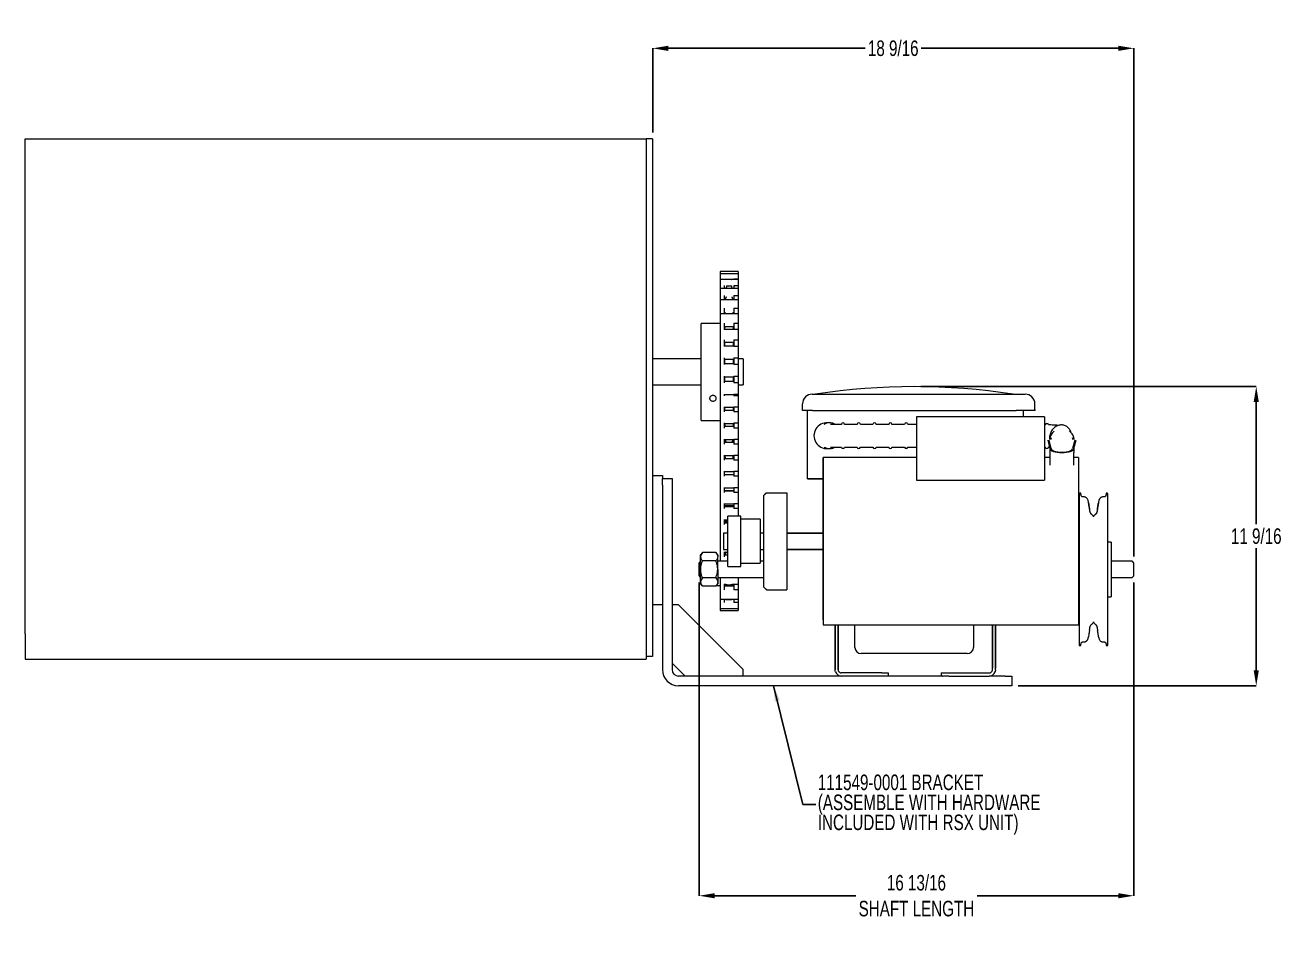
# Model space of a CAD drawing. Header units: inches. Extents: x 1.6 to 23.4, y 11.3 to 20.7.
# Drawn here: x 1.61 to 13.74, y 11.33 to 20.22 of the extents above; entities that cross this region are included whole.
import ezdxf

# ---------------------------------------------------------------- set-up
doc = ezdxf.new("R2010")
doc.units = ezdxf.units.IN
doc.header["$MEASUREMENT"] = 0
doc.header["$PDSIZE"] = -1
doc.layers.add('DIM', color=1, linetype='Continuous')
doc.styles.add('SLDTEXTSTYLE0', font='ARIAL.TTF', dxfattribs={"width": 0.7})
doc.styles.get("Standard").update_dxf_attribs({"font": 'ARIAL.TTF'})
doc.dimstyles.new('SLDDIMSTYLE0', dxfattribs={"dimtxt": 0.15, "dimasz": 0.15, "dimexe": 0, "dimexo": 0.0625, "dimgap": 0.0375, "dimtad": 0, "dimtih": 1, "dimtoh": 1, "dimdec": 1, "dimlfac": 4, "dimrnd": 1e-09, "dimzin": 12, "dimdsep": 46, "dimtxsty": 'SLDTEXTSTYLE0', "dimsah": 1, "dimcen": 0.09, "dimadec": 0, "dimazin": 0, "dimtfac": 1, "dimtdec": 1, "dimtofl": 0, "dimtmove": 0, "dimatfit": 3, "dimfxl": 0, "dimtolj": 1, "dimtzin": 12, "dimarcsym": 0})
doc.dimstyles.new('SLDDIMSTYLE1', dxfattribs={"dimtxt": 0.15, "dimasz": 0.15, "dimexe": 0, "dimexo": 0.0625, "dimgap": 0.0375, "dimtad": 0, "dimtih": 1, "dimtoh": 1, "dimdec": 0, "dimrnd": 1e-09, "dimzin": 0, "dimdsep": 46, "dimtxsty": 'Standard', "dimsah": 1, "dimcen": 0.09, "dimadec": 0, "dimazin": 0, "dimtfac": 1, "dimtdec": 0, "dimtofl": 0, "dimtmove": 0, "dimatfit": 3, "dimfxl": 0, "dimtolj": 1, "dimtzin": 0, "dimarcsym": 0})

# ---------------------------------------------------------------- blocks, each defined once
blk = doc.blocks.new('*D8')
at = {"color": 0, "linetype": 'ByBlock', "lineweight": -2}
for p, q in [((7.668, 19.179), (7.668, 19.991)), ((7.818, 19.991), (9.721, 19.991)), ((12.166, 19.991), (10.263, 19.991)), ((12.316, 15.084), (12.316, 19.991))]:
    blk.add_line(p, q, dxfattribs=at)
at = {"color": 0, "linetype": 'ByBlock'}
for points in [[(7.668, 19.991), (7.818, 20.016), (7.818, 19.966)], [(12.316, 19.991), (12.166, 20.016), (12.166, 19.966)]]:
    blk.add_solid(points, dxfattribs=at)
at = {"layer": 'DEFPOINTS', "color": 0, "linetype": 'ByBlock'}
for p in [(7.668, 19.116), (12.316, 15.022)]:
    blk.add_point(p, dxfattribs=at)
at = {"color": 0, "linetype": 'ByBlock', "insert": (9.992, 19.991), "char_height": 0.15, "attachment_point": 5, "style": 'SLDTEXTSTYLE0'}
blk.add_mtext('18 9/16', dxfattribs=at)
blk = doc.blocks.new('*D9')
at = {"color": 0, "linetype": 'ByBlock', "lineweight": -2}
for p, q in [((10.258, 16.724), (13.499, 16.724)), ((13.499, 16.574), (13.499, 15.395)), ((13.499, 13.985), (13.499, 15.164)), ((11.199, 13.835), (13.499, 13.835))]:
    blk.add_line(p, q, dxfattribs=at)
at = {"color": 0, "linetype": 'ByBlock'}
for points in [[(13.499, 16.724), (13.524, 16.574), (13.474, 16.574)], [(13.499, 13.835), (13.524, 13.985), (13.474, 13.985)]]:
    blk.add_solid(points, dxfattribs=at)
at = {"layer": 'DEFPOINTS', "color": 0, "linetype": 'ByBlock'}
for p in [(10.195, 16.724), (11.137, 13.835)]:
    blk.add_point(p, dxfattribs=at)
at = {"color": 0, "linetype": 'ByBlock', "insert": (13.499, 15.279), "char_height": 0.15, "attachment_point": 5, "style": 'SLDTEXTSTYLE0'}
blk.add_mtext('11 9/16', dxfattribs=at)
blk = doc.blocks.new('*D10')
at = {"color": 0, "linetype": 'ByBlock', "lineweight": -2}
for p, q in [((8.117, 14.833), (8.117, 11.807)), ((12.316, 14.833), (12.316, 11.807)), ((8.267, 11.807), (9.63, 11.807)), ((12.166, 11.807), (10.803, 11.807))]:
    blk.add_line(p, q, dxfattribs=at)
at = {"color": 0, "linetype": 'ByBlock'}
for points in [[(8.117, 11.807), (8.267, 11.782), (8.267, 11.832)], [(12.316, 11.807), (12.166, 11.782), (12.166, 11.832)]]:
    blk.add_solid(points, dxfattribs=at)
at = {"layer": 'DEFPOINTS', "color": 0, "linetype": 'ByBlock'}
for p in [(8.117, 14.896), (12.316, 14.896)]:
    blk.add_point(p, dxfattribs=at)
at = {"color": 0, "linetype": 'ByBlock', "insert": (10.216, 11.807), "char_height": 0.15, "attachment_point": 5, "style": 'SLDTEXTSTYLE0'}
blk.add_mtext('16 13/16\\PSHAFT LENGTH', dxfattribs=at)
blk = doc.blocks.new('SW_NOTE_2')
at = {"layer": 'DIM', "color": 0, "char_height": 0.15, "attachment_point": 1, "style": 'SLDTEXTSTYLE0'}
for s, insert in [('111549-0001 BRACKET', (0.02, 0.29)), ('(ASSEMBLE WITH HARDWARE', (0.02, 0.097)), ('INCLUDED WITH RSX UNIT)', (0.02, -0.096))]:
    blk.add_mtext(s, dxfattribs=dict(at, insert=insert))

msp = doc.modelspace()

# ---------------------------------------------------------------- linework, layer by layer
at = {"color": 7, "linetype": 'Continuous', "lineweight": 15}
for p, q in [((1.605266, 19.116343), (7.605266, 19.116343)), ((1.605266, 14.341343), (1.605266, 19.116343)), ((7.605266, 19.116343), (7.605266, 14.116343)), ((7.667766, 19.116343), (7.605266, 19.116343)), ((7.667766, 19.116343), (7.667766, 14.116343)), ((8.319578, 17.836533), (8.319578, 17.832588)), ((8.493328, 17.836533), (8.493328, 17.81269)), ((8.319578, 17.832588), (8.319578, 17.81269)), ((8.319578, 17.81269), (8.319578, 17.803605)), ((8.319578, 17.803605), (8.319578, 17.766256)), ((8.319578, 17.766256), (8.319578, 17.757466)), ((8.319578, 17.757466), (8.319578, 17.741346)), ((8.319578, 17.741346), (8.319578, 17.699417)), ((8.359578, 17.766256), (8.359578, 17.757466)), ((8.382828, 17.761282), (8.382828, 17.75854)), ((8.382828, 17.761282), (8.429516, 17.761282)), ((8.429516, 17.75854), (8.382828, 17.75854)), ((8.429516, 17.761282), (8.429516, 17.75854)), ((8.453328, 17.766256), (8.493328, 17.766256)), ((8.453328, 17.766256), (8.453328, 17.757466)), ((8.493328, 17.81269), (8.493328, 17.766256)), ((8.493328, 17.766256), (8.493328, 17.757466)), ((8.493328, 17.757466), (8.493328, 17.699417)), ((8.319578, 17.699417), (8.319578, 17.672823)), ((8.319578, 17.672823), (8.319578, 17.64802)), ((8.319578, 17.64802), (8.319578, 17.603001)), ((8.319578, 17.603001), (8.319578, 17.561765)), ((8.359578, 17.699417), (8.359578, 17.672823)), ((8.359578, 17.603001), (8.359578, 17.561765)), ((8.382828, 17.69784), (8.382828, 17.693678)), ((8.382828, 17.69784), (8.429516, 17.69784)), ((8.429516, 17.693678), (8.382828, 17.693678)), ((8.429516, 17.69784), (8.429516, 17.693678)), ((8.453328, 17.699417), (8.493328, 17.699417)), ((8.453328, 17.699417), (8.453328, 17.672823)), ((8.453328, 17.603001), (8.493328, 17.603001)), ((8.453328, 17.603001), (8.453328, 17.561765)), ((8.493328, 17.699417), (8.493328, 17.672823)), ((8.493328, 17.672823), (8.493328, 17.603001)), ((8.493328, 17.603001), (8.493328, 17.561765)), ((8.319578, 17.561765), (8.319578, 17.526942)), ((8.319578, 17.526942), (8.319578, 17.48043)), ((8.319578, 17.48043), (8.319578, 17.428237)), ((8.359578, 17.48043), (8.359578, 17.428237)), ((8.453328, 17.48043), (8.493328, 17.48043)), ((8.453328, 17.48043), (8.453328, 17.427996)), ((8.493328, 17.561765), (8.493328, 17.48043)), ((8.493328, 17.48043), (8.493328, 17.427996)), ((8.319578, 17.428237), (8.319578, 17.38241)), ((8.319578, 17.38241), (8.319578, 17.335093)), ((8.363328, 17.436765), (8.363328, 17.428237)), ((8.449016, 17.436765), (8.449016, 17.428237)), ((8.493328, 17.428237), (8.493328, 17.336056)), ((8.136515, 16.397593), (8.136515, 17.335093)), ((8.319578, 17.335093), (8.319578, 17.276977)), ((8.319578, 17.27666), (8.319578, 17.219556)), ((8.359578, 17.336056), (8.359578, 17.276977)), ((8.363328, 17.2889), (8.363328, 17.276977)), ((8.449016, 17.276977), (8.449016, 17.2889)), ((8.453328, 17.336056), (8.493328, 17.336056)), ((8.453328, 17.336056), (8.453328, 17.27666)), ((8.493328, 17.27666), (8.453328, 17.27666)), ((8.493328, 17.336056), (8.493328, 17.27666)), ((8.493328, 17.27666), (8.493328, 17.175006)), ((8.319578, 17.219556), (8.319578, 17.175006)), ((8.319578, 17.175006), (8.319578, 17.110756)), ((8.319578, 17.110756), (8.319578, 17.044161)), ((8.359578, 17.175006), (8.359578, 17.110756)), ((8.363328, 17.152045), (8.363328, 17.113358)), ((8.449016, 17.113358), (8.449016, 17.152045)), ((8.453328, 17.175006), (8.493328, 17.175006)), ((8.453328, 17.175006), (8.453328, 17.110756)), ((8.493328, 17.110756), (8.453328, 17.110756)), ((8.493328, 17.175006), (8.493328, 17.110756)), ((8.493328, 17.110756), (8.493328, 17.002997)), ((8.319578, 17.044161), (8.319578, 17.002997)), ((8.319578, 17.002997), (8.319578, 16.936175)), ((8.359578, 17.002997), (8.359578, 16.936175)), ((8.363328, 16.988358), (8.363328, 16.943188)), ((8.449016, 16.943188), (8.449016, 16.988358)), ((8.453328, 17.002997), (8.493328, 17.002997)), ((8.453328, 17.002997), (8.453328, 16.936175)), ((8.493328, 17.002997), (8.493328, 16.936175)), ((8.542766, 16.991343), (8.542766, 16.741343)), ((8.319578, 16.936175), (8.319578, 16.862453)), ((8.493328, 16.936175), (8.453328, 16.936175)), ((8.493328, 16.936175), (8.493328, 16.826137)), ((8.319578, 16.862453), (8.319578, 16.826137)), ((8.319578, 16.826137), (8.319578, 16.759114)), ((8.319578, 16.759114), (8.319578, 16.651517)), ((8.359578, 16.826137), (8.359578, 16.759114)), ((8.363328, 16.818188), (8.363328, 16.784241)), ((8.449016, 16.784241), (8.449016, 16.818188)), ((8.453328, 16.826137), (8.493328, 16.826137)), ((8.453328, 16.826137), (8.453328, 16.759114)), ((8.493328, 16.759114), (8.453328, 16.759114)), ((8.493328, 16.826137), (8.493328, 16.759114)), ((8.493328, 16.759114), (8.493328, 16.651517)), ((8.319578, 16.651517), (8.319578, 16.635008)), ((8.319578, 16.635008), (8.319578, 16.528209)), ((8.359578, 16.651517), (8.359578, 16.635008)), ((8.453328, 16.651517), (8.493328, 16.651517)), ((8.453328, 16.651517), (8.453328, 16.635008)), ((8.493328, 16.635008), (8.453328, 16.635008)), ((8.493328, 16.651517), (8.493328, 16.635008)), ((8.493328, 16.635008), (8.493328, 16.528209)), ((9.209021, 16.650739), (9.210643, 16.650739)), ((9.210643, 16.650739), (11.179393, 16.650739)), ((11.179393, 16.650739), (11.181015, 16.650739)), ((11.181015, 16.650739), (11.266802, 16.650739)), ((8.319578, 16.528209), (8.319578, 16.479624)), ((8.359578, 16.528209), (8.359578, 16.479624)), ((8.363328, 16.524214), (8.363328, 16.495764)), ((8.449016, 16.495764), (8.449016, 16.524214)), ((8.453328, 16.528209), (8.493328, 16.528209)), ((8.453328, 16.528209), (8.453328, 16.479624)), ((8.493328, 16.528209), (8.493328, 16.479624)), ((9.114166, 16.494489), (9.115285, 16.558625)), ((8.319578, 16.479624), (8.319578, 16.372826)), ((8.363328, 16.495764), (8.363328, 16.493831)), ((8.449016, 16.495764), (8.449016, 16.493831)), ((8.493328, 16.479624), (8.453328, 16.479624)), ((8.493328, 16.479624), (8.493328, 16.372826)), ((9.210643, 16.494489), (9.114166, 16.494489)), ((9.163766, 15.833843), (9.163766, 16.494489)), ((9.210643, 16.494489), (11.179393, 16.494489)), ((10.216766, 16.433312), (10.216766, 16.077657)), ((10.216766, 16.433312), (10.216766, 16.077657)), ((11.27587, 16.494489), (11.179393, 16.494489)), ((11.246266, 16.494489), (11.246266, 16.433312)), ((11.361657, 16.494489), (11.27587, 16.494489)), ((11.454266, 16.433312), (11.454266, 16.077657)), ((11.454266, 16.433312), (11.454266, 16.077657)), ((8.319578, 16.372826), (8.319578, 16.324241)), ((8.319578, 16.324241), (8.319578, 16.217442)), ((8.359578, 16.372826), (8.359578, 16.324241)), ((8.363328, 16.368831), (8.363328, 16.366276)), ((8.363328, 16.366276), (8.363328, 16.338447)), ((8.449016, 16.366276), (8.449016, 16.368831)), ((8.449016, 16.366276), (8.449016, 16.338447)), ((8.453328, 16.372826), (8.493328, 16.372826)), ((8.453328, 16.372826), (8.453328, 16.324241)), ((8.493328, 16.324241), (8.453328, 16.324241)), ((8.493328, 16.372826), (8.493328, 16.324241)), ((8.493328, 16.324241), (8.493328, 16.217442)), ((9.491124, 16.359468), (9.386162, 16.359468)), ((8.319578, 16.217442), (8.319578, 16.168857)), ((8.319578, 16.168857), (8.319578, 16.062058)), ((8.359578, 16.217442), (8.359578, 16.168857)), ((8.363328, 16.213447), (8.363328, 16.19998)), ((8.363328, 16.19998), (8.363328, 16.183063)), ((8.449016, 16.213447), (8.449016, 16.19998)), ((8.449016, 16.183063), (8.449016, 16.19998)), ((8.453328, 16.217442), (8.493328, 16.217442)), ((8.453328, 16.217442), (8.453328, 16.168857)), ((8.493328, 16.168857), (8.453328, 16.168857)), ((8.493328, 16.217442), (8.493328, 16.168857)), ((8.493328, 16.168857), (8.493328, 16.062058)), ((9.386289, 16.140718), (9.491247, 16.140718)), ((11.484652, 16.206658), (11.504978, 16.126617)), ((11.517478, 16.126617), (11.497152, 16.206658)), ((11.745304, 16.206658), (11.724978, 16.126617)), ((11.737478, 16.126617), (11.757804, 16.206658)), ((8.319578, 16.062058), (8.319578, 16.013473)), ((8.359578, 16.062058), (8.359578, 16.013473)), ((8.363328, 16.058063), (8.363328, 16.053228)), ((8.363328, 16.053228), (8.363328, 16.032074)), ((8.363328, 16.032074), (8.363328, 16.02768)), ((8.449016, 16.058063), (8.449016, 16.053228)), ((8.449016, 16.032074), (8.449016, 16.053228)), ((8.449016, 16.032074), (8.449016, 16.02768)), ((8.453328, 16.062058), (8.493328, 16.062058)), ((8.453328, 16.062058), (8.453328, 16.013473)), ((8.493328, 16.062058), (8.493328, 16.013473)), ((9.313641, 14.470579), (9.313641, 16.039305)), ((9.313641, 16.039305), (9.313641, 14.421805)), ((10.216766, 16.077657), (10.216766, 15.821979)), ((10.216766, 16.077657), (10.216766, 15.821979)), ((11.454266, 16.077657), (11.454266, 15.821979)), ((11.454266, 16.077657), (11.454266, 15.821979)), ((11.504978, 16.126617), (11.504978, 16.088306)), ((11.737478, 16.126617), (11.737478, 16.088306)), ((11.782391, 16.039305), (11.782391, 14.421805)), ((11.782391, 16.039305), (11.782391, 14.421805)), ((8.319578, 16.013473), (8.319578, 15.906675)), ((8.319578, 15.906675), (8.319578, 15.85809)), ((8.359578, 15.906675), (8.359578, 15.85809)), ((8.493328, 16.013473), (8.453328, 16.013473)), ((8.453328, 15.906675), (8.493328, 15.906675)), ((8.453328, 15.906675), (8.453328, 15.85809)), ((8.493328, 16.013473), (8.493328, 15.906675)), ((8.493328, 15.906675), (8.493328, 15.85809)), ((7.667766, 15.866343), (7.761516, 15.866343)), ((7.761516, 15.866343), (7.761516, 15.835093)), ((7.761516, 15.835093), (7.855266, 15.835093)), ((7.761516, 15.772593), (7.761516, 15.835093)), ((7.761516, 15.772593), (7.761516, 13.991343)), ((7.855266, 15.835093), (7.855266, 15.772593)), ((7.855266, 15.772593), (7.855266, 13.991343)), ((8.319578, 15.85809), (8.319578, 15.751291)), ((8.493328, 15.85809), (8.453328, 15.85809)), ((8.493328, 15.85809), (8.493328, 15.751291)), ((10.216766, 15.821979), (11.454266, 15.821979)), ((10.216766, 15.821979), (11.454266, 15.821979)), ((7.667766, 15.741343), (7.667766, 14.741343)), ((7.761516, 15.741343), (7.761516, 14.741343)), ((8.319578, 15.751291), (8.319578, 15.702706)), ((8.319578, 15.702706), (8.319578, 15.595908)), ((8.359578, 15.751291), (8.359578, 15.702706)), ((8.453328, 15.751291), (8.493328, 15.751291)), ((8.453328, 15.751291), (8.453328, 15.702706)), ((8.493328, 15.702706), (8.453328, 15.702706)), ((8.493328, 15.751291), (8.493328, 15.702706)), ((8.493328, 15.702706), (8.493328, 15.595908)), ((8.742591, 14.786805), (8.742591, 15.674305)), ((8.767591, 15.697945), (8.965091, 15.697945)), ((8.965091, 15.697945), (8.965091, 14.761806)), ((11.787641, 15.692551), (11.787641, 14.910555)), ((12.06599, 14.225135), (12.06599, 15.692551)), ((8.319578, 15.595908), (8.319578, 15.547322)), ((8.319578, 15.547322), (8.319578, 15.440524)), ((8.359578, 15.595908), (8.359578, 15.547322)), ((8.453328, 15.595908), (8.493328, 15.595908)), ((8.453328, 15.595908), (8.453328, 15.547322)), ((8.493328, 15.547322), (8.453328, 15.547322)), ((8.493328, 15.595908), (8.493328, 15.547322)), ((8.493328, 15.547322), (8.493328, 15.474305)), ((8.319578, 15.440524), (8.319578, 15.391939)), ((8.359578, 15.440524), (8.359578, 15.391939)), ((8.394441, 15.001505), (8.394441, 15.474305)), ((8.519441, 15.001505), (8.519441, 15.474305)), ((8.706941, 15.443056), (8.706941, 15.018055)), ((8.319578, 15.391939), (8.319578, 15.28514)), ((8.353641, 15.30868), (8.353641, 15.296756)), ((8.353641, 15.30868), (8.353641, 15.296756)), ((8.353641, 15.296756), (8.353641, 15.206509)), ((8.353641, 15.296756), (8.353641, 15.206509)), ((8.319578, 15.28514), (8.319578, 15.236555)), ((8.319578, 15.236555), (8.319578, 15.129757)), ((8.353641, 15.206509), (8.353641, 15.152431)), ((8.353641, 15.206509), (8.353641, 15.152431)), ((12.096816, 15.222773), (12.096816, 15.155992)), ((8.130391, 15.092824), (8.130391, 15.099468)), ((8.130391, 15.062824), (8.130391, 15.092824)), ((8.130391, 14.988843), (8.130391, 15.062824)), ((8.277891, 15.121223), (8.149141, 15.121223)), ((8.296641, 15.099468), (8.296641, 15.080628)), ((8.296641, 14.958843), (8.296641, 15.080628)), ((8.319578, 15.129757), (8.319578, 15.081172)), ((8.319578, 15.081172), (8.319578, 15.036843)), ((8.359578, 15.129757), (8.359578, 15.081172)), ((8.363328, 15.125762), (8.363328, 15.124832)), ((8.363328, 15.095378), (8.363328, 15.124832)), ((12.096816, 15.155992), (12.096816, 14.728065)), ((8.116641, 14.958843), (8.116641, 15.021843)), ((8.116641, 14.895843), (8.116641, 14.958843)), ((8.130391, 14.854862), (8.130391, 14.928843)), ((8.277891, 15.040033), (8.149141, 15.040033)), ((8.296641, 14.958843), (8.296641, 14.837058)), ((8.394441, 14.986805), (8.394441, 15.001505)), ((8.519441, 14.986805), (8.519441, 15.001505)), ((12.315566, 14.958843), (12.315566, 15.021843)), ((12.315566, 14.895843), (12.315566, 14.958843)), ((8.130391, 14.824862), (8.130391, 14.854862)), ((8.130391, 14.818218), (8.130391, 14.824862)), ((8.277891, 14.877653), (8.149141, 14.877653)), ((8.296641, 14.837058), (8.296641, 14.818218)), ((8.319578, 14.880843), (8.319578, 14.817316)), ((8.319578, 14.817316), (8.319578, 14.762926)), ((8.359578, 14.817316), (8.359578, 14.762926)), ((8.363328, 14.80187), (8.363328, 14.814994)), ((8.363328, 14.80187), (8.363328, 14.797857)), ((8.382828, 14.805088), (8.382828, 14.817312)), ((8.429516, 14.805088), (8.382828, 14.805088)), ((8.429516, 14.805088), (8.429516, 14.817312)), ((8.449016, 14.80187), (8.449016, 14.814994)), ((8.449016, 14.797857), (8.449016, 14.80187)), ((8.453328, 14.817316), (8.493328, 14.817316)), ((8.453328, 14.817316), (8.453328, 14.762926)), ((8.493328, 14.880843), (8.493328, 14.817316)), ((8.493328, 14.817316), (8.493328, 14.762926)), ((11.787641, 14.910555), (11.787641, 14.225135)), ((8.277891, 14.796463), (8.149141, 14.796463)), ((8.319578, 14.762926), (8.319578, 14.672856)), ((8.493328, 14.762926), (8.453328, 14.762926)), ((8.493328, 14.762926), (8.493328, 14.672856)), ((12.096816, 14.728065), (12.096816, 14.694913)), ((7.761516, 14.616343), (7.667766, 14.616343)), ((7.917766, 14.616343), (7.855266, 14.616343)), ((7.917766, 14.616343), (8.542766, 13.991343)), ((8.319578, 14.672856), (8.319578, 14.639138)), ((8.319578, 14.639138), (8.319578, 14.580101)), ((8.319578, 14.580101), (8.319578, 14.560544)), ((8.359578, 14.672856), (8.359578, 14.639138)), ((8.382828, 14.663754), (8.382828, 14.672856)), ((8.429516, 14.663754), (8.382828, 14.663754)), ((8.429516, 14.663754), (8.429516, 14.672856)), ((8.453328, 14.672856), (8.453328, 14.639138)), ((8.493328, 14.639138), (8.453328, 14.639138)), ((8.493328, 14.672856), (8.493328, 14.639138)), ((8.493328, 14.639138), (8.493328, 14.580101)), ((8.493328, 14.580101), (8.493328, 14.560544)), ((1.605266, 14.336545), (1.605266, 14.341343)), ((1.605266, 14.336545), (1.605266, 14.091352)), ((9.621266, 14.214772), (9.621266, 14.421805)), ((9.948641, 14.42143), (9.948641, 14.421805)), ((9.948641, 14.42143), (9.948641, 14.421805)), ((10.448641, 14.421805), (10.448641, 14.42143)), ((10.448641, 14.421805), (10.448641, 14.42143)), ((10.768766, 14.421805), (10.768766, 14.214772)), ((9.621266, 14.204546), (9.621266, 14.214772)), ((10.768766, 14.214772), (10.768766, 14.204546)), ((7.605266, 14.116343), (7.605266, 14.091352)), ((7.667766, 14.116343), (7.605266, 14.116343)), ((10.706266, 14.145815), (9.683766, 14.145815)), ((7.980266, 13.928843), (7.855266, 14.053843)), ((8.542766, 13.928843), (8.542766, 13.991343)), ((9.880795, 13.958843), (9.490171, 13.958843)), ((9.880795, 13.958843), (9.943126, 13.958843)), ((9.943126, 13.958843), (9.943126, 13.928843)), ((10.454919, 13.958843), (10.454919, 13.928843)), ((10.454919, 13.958843), (10.466374, 13.958843)), ((10.466374, 13.958843), (10.529043, 13.958843)), ((10.529043, 13.958843), (10.919666, 13.958843)), ((9.48713, 13.928843), (7.917766, 13.928843)), ((11.074016, 13.835093), (7.917766, 13.835093)), ((9.490171, 13.928843), (9.48713, 13.928843)), ((9.880795, 13.928843), (9.490171, 13.928843)), ((9.943126, 13.928843), (9.880795, 13.928843)), ((10.463509, 13.928843), (9.943126, 13.928843)), ((10.463509, 13.928843), (10.466374, 13.928843)), ((10.529043, 13.928843), (10.466374, 13.928843)), ((10.529043, 13.928843), (10.919666, 13.928843)), ((11.074016, 13.928843), (10.919666, 13.928843)), ((11.074016, 13.928843), (11.136516, 13.928843)), ((11.136516, 13.835093), (11.074016, 13.835093)), ((11.136516, 13.928843), (11.136516, 13.835093))]:
    msp.add_line(p, q, dxfattribs=at)
for p, q in [((11.454266, 16.140718), (11.460646, 16.140718)), ((11.491885, 16.140718), (11.501397, 16.140718)), ((9.313641, 15.833843), (9.163766, 15.833843)), ((8.965091, 15.30868), (9.313641, 15.30868)), ((8.965091, 15.152431), (9.313641, 15.152431)), ((8.130391, 14.988843), (8.130391, 14.928843)), ((9.430162, 13.988843), (9.430162, 14.421805)), ((9.460162, 13.988843), (9.460162, 14.421805)), ((10.949633, 14.005401), (10.949633, 14.421805)), ((10.979633, 14.005401), (10.979633, 14.421805))]:
    msp.add_line(p, q)
for centre, radius, start, end in [((9.209021, 16.556989), 0.09375, 90, 179), ((10.195018, 10.473842), 6.25, 81.2281669, 98.7718331), ((11.266802, 16.556989), 0.09375, 1, 90), ((9.351266, 16.250093), 0.125, 86.1530056, 273.6101557), ((9.506896, 16.359468), 0.015625, 0, 180), ((9.659396, 16.359468), 0.015625, 0, 180), ((9.811896, 16.359468), 0.015625, 0, 180), ((9.964396, 16.359468), 0.015625, 0, 180), ((10.116896, 16.359468), 0.015625, 0, 180), ((11.476266, 16.353331), 0.015625, 0, 180), ((9.506896, 16.140718), 0.015625, 180, 0), ((9.659396, 16.140718), 0.015625, 180, 0), ((9.811896, 16.140718), 0.015625, 180, 0), ((9.964396, 16.140718), 0.015625, 180, 0), ((10.116896, 16.140718), 0.015625, 180, 0), ((11.476266, 16.141141), 0.015625, 180, 0), ((11.621228, 16.173353), 0.116392, 151.7866988, 161.6614456), ((11.621228, 16.173353), 0.116392, 18.305661, 28.2133012), ((11.909889, 15.509339), 0.015625, 189, 228.3263491), ((11.911191, 15.466343), 0.015625, 0, 48.3263491), ((11.942441, 15.466343), 0.015625, 131.6736509, 180), ((11.943742, 15.509339), 0.015625, 311.6736509, 351), ((11.911191, 14.451343), 0.015625, 311.6736509, 0), ((11.942441, 14.451343), 0.015625, 180, 228.3263491), ((11.909889, 14.408348), 0.015625, 131.6736509, 171), ((11.943742, 14.408348), 0.015625, 9, 48.3263491), ((9.681938, 14.206491), 0.060704, 181.8363433, 271.7253693), ((10.708093, 14.206491), 0.060704, 268.2746307, 358.1636567), ((7.917766, 13.991343), 0.15625, 180, 270), ((7.917766, 13.991343), 0.0625, 180, 270), ((9.490171, 13.988843), 0.06, 200.0675462, 270.0000471), ((9.49017, 13.988841), 0.029997, 223.3330363, 270.0019625), ((10.919667, 13.98884), 0.029997, 269.9976904, 316.6673107), ((10.919666, 13.988843), 0.06, 269.9997878, 339.9324789), ((-4.771945, 13.974561), 15.721609, 0.0520487, 0.1123901), ((-4.401554, 13.975322), 15.381216, 0.0503659, 0.1120427)]:
    msp.add_arc(centre, radius, start, end, dxfattribs=at)
for major_axis in [(0.11625, 0), (0.10375, 0)]:
    msp.add_ellipse((11.621228, 16.126617), major_axis=major_axis, ratio=0.342419554, start_param=3.141592654, end_param=6.283185307, dxfattribs=at)
for points in [[(8.493328, 17.836533), (8.319578, 17.836533)], [(8.493328, 17.81269), (8.319578, 17.81269)], [(8.493328, 17.757466), (8.319578, 17.757466)], [(8.380798, 17.757466), (8.382828, 17.761282)], [(8.429516, 17.761282), (8.431546, 17.757466)], [(8.493328, 17.672823), (8.319578, 17.672823)], [(8.377874, 17.591917), (8.371893, 17.576139)], [(8.382828, 17.693678), (8.374743, 17.672823)], [(8.381595, 17.695937), (8.382828, 17.69784)], [(8.429516, 17.69784), (8.430749, 17.695937)], [(8.4376, 17.672823), (8.429516, 17.693678)], [(8.440451, 17.576139), (8.43447, 17.591917)], [(8.493328, 17.561765), (8.319578, 17.561765)], [(8.371893, 17.576139), (8.367994, 17.563133)], [(8.44435, 17.563133), (8.440451, 17.576139)], [(8.493328, 17.428237), (8.319578, 17.428237)], [(8.359578, 17.436765), (8.363387, 17.436765)], [(8.448957, 17.436765), (8.453328, 17.436765)], [(8.319578, 17.335093), (8.136515, 17.335093)], [(8.359578, 17.303237), (8.453328, 17.303237)], [(8.453328, 17.276977), (8.359578, 17.276977)], [(8.363412, 17.295048), (8.363328, 17.2889)], [(8.364094, 17.303237), (8.363412, 17.295048)], [(8.448932, 17.295048), (8.448265, 17.303237)], [(8.449016, 17.2889), (8.448932, 17.295048)], [(8.359578, 17.151977), (8.453328, 17.151977)], [(8.453328, 17.113358), (8.359578, 17.113358)], [(8.136515, 16.991343), (7.667766, 16.991343)], [(8.359578, 16.988358), (8.453328, 16.988358)], [(8.542766, 16.991343), (8.493328, 16.991343)], [(8.453328, 16.943188), (8.359578, 16.943188)], [(8.359578, 16.818188), (8.453328, 16.818188)], [(8.453328, 16.772508), (8.359578, 16.772508)], [(8.363328, 16.784241), (8.363412, 16.779657)], [(8.363412, 16.779657), (8.364273, 16.772508)], [(8.44805, 16.772508), (8.448932, 16.779657)], [(8.448932, 16.779657), (8.449016, 16.784241)], [(7.667766, 16.741343), (8.136515, 16.741343)], [(8.359578, 16.647508), (8.453328, 16.647508)], [(8.493328, 16.741343), (8.542766, 16.741343)], [(8.359578, 16.524214), (8.453328, 16.524214)], [(11.361657, 16.494489), (11.360537, 16.558625)], [(8.136515, 16.397593), (8.319578, 16.397593)], [(8.453328, 16.493831), (8.359578, 16.493831)], [(8.363328, 16.495764), (8.363355, 16.493831)], [(8.448989, 16.493831), (8.449016, 16.495764)], [(11.454266, 16.433312), (10.216766, 16.433312)], [(11.454266, 16.433312), (10.216766, 16.433312)], [(8.359578, 16.368831), (8.453328, 16.368831)], [(8.453328, 16.338447), (8.359578, 16.338447)], [(8.363328, 16.366276), (8.363412, 16.359891)], [(8.448932, 16.359891), (8.449016, 16.366276)], [(9.643771, 16.359468), (9.522521, 16.359468)], [(9.796271, 16.359468), (9.675021, 16.359468)], [(9.948771, 16.359468), (9.827521, 16.359468)], [(10.101271, 16.359468), (9.980021, 16.359468)], [(10.216766, 16.359468), (10.132521, 16.359468)], [(11.460641, 16.353331), (11.454266, 16.353331)], [(11.510266, 16.353331), (11.491891, 16.353331)], [(8.359578, 16.213447), (8.453328, 16.213447)], [(8.453328, 16.183063), (8.359578, 16.183063)], [(8.363412, 16.198526), (8.363328, 16.19998)], [(8.367334, 16.213447), (8.367994, 16.209935)], [(8.367994, 16.209935), (8.371893, 16.197331)], [(8.371893, 16.197331), (8.37766, 16.183063)], [(8.434683, 16.183063), (8.440451, 16.197331)], [(8.440451, 16.197331), (8.44435, 16.209935)], [(8.44435, 16.209935), (8.445017, 16.213447)], [(8.449016, 16.19998), (8.448932, 16.198526)], [(9.522521, 16.140718), (9.643771, 16.140718)], [(9.675021, 16.140718), (9.796271, 16.140718)], [(9.827521, 16.140718), (9.948771, 16.140718)], [(9.980021, 16.140718), (10.101271, 16.140718)], [(10.132521, 16.140718), (10.216766, 16.140718)], [(8.359578, 16.058063), (8.453328, 16.058063)], [(8.453328, 16.02768), (8.359578, 16.02768)], [(8.363412, 16.049638), (8.363328, 16.053228)], [(8.363328, 16.032074), (8.363412, 16.025965)], [(8.367994, 16.038479), (8.370998, 16.02768)], [(8.441346, 16.02768), (8.44435, 16.038479)], [(8.449016, 16.053228), (8.448932, 16.049638)], [(8.448932, 16.025965), (8.449016, 16.032074)], [(10.216766, 16.039305), (9.313641, 16.039305)], [(10.216766, 16.039305), (9.313641, 16.039305)], [(11.504978, 16.039305), (11.454266, 16.039305)], [(11.504978, 16.039305), (11.454266, 16.039305)], [(11.504978, 16.088306), (11.504978, 15.96626)], [(11.737478, 15.96626), (11.737478, 16.088306)], [(11.782391, 16.039305), (11.737478, 16.039305)], [(11.782391, 16.039305), (11.737478, 16.039305)], [(8.359578, 15.90268), (8.453328, 15.90268)], [(8.453328, 15.872296), (8.359578, 15.872296)], [(8.359578, 15.747296), (8.453328, 15.747296)], [(8.359578, 15.717002), (8.453328, 15.717002)], [(8.453328, 15.716912), (8.359578, 15.716912)], [(8.763107, 15.694822), (8.742591, 15.674305)], [(11.803691, 15.695093), (11.787641, 15.692551)], [(11.807469, 15.671238), (11.803691, 15.695093)], [(11.833184, 15.659707), (11.822394, 15.659707)], [(12.031263, 15.659707), (12.020448, 15.659707)], [(12.045971, 15.669431), (12.046273, 15.671106)], [(12.049941, 15.695093), (12.046012, 15.670287)], [(12.06599, 15.692551), (12.049941, 15.695093)], [(8.359578, 15.591913), (8.453328, 15.591913)], [(8.359578, 15.575845), (8.453328, 15.575845)], [(8.453328, 15.561529), (8.359578, 15.561529)], [(11.87911, 15.602254), (11.878011, 15.609125)], [(11.894457, 15.506894), (11.88808, 15.547157)], [(11.965663, 15.54786), (11.959175, 15.506894)], [(11.97562, 15.609125), (11.974521, 15.602254)], [(8.359578, 15.436529), (8.394441, 15.436529)], [(8.359578, 15.434688), (8.394441, 15.434688)], [(8.394441, 15.418531), (8.359578, 15.418531)], [(8.519441, 15.474305), (8.394441, 15.474305)], [(8.706941, 15.443056), (8.519441, 15.443056)], [(11.921579, 15.478014), (11.8995, 15.497668)], [(11.954131, 15.497668), (11.932052, 15.478014)], [(8.394441, 15.30868), (8.353641, 15.30868)], [(8.394441, 15.30868), (8.353641, 15.30868)], [(8.394441, 15.406145), (8.359578, 15.406145)], [(8.742591, 15.30868), (8.706941, 15.30868)], [(8.742591, 15.30868), (8.706941, 15.30868)], [(12.096816, 15.222773), (12.06599, 15.223311)], [(8.149141, 15.121223), (8.130391, 15.099468)], [(8.296641, 15.099468), (8.277891, 15.121223)], [(8.353641, 15.152431), (8.394441, 15.152431)], [(8.353641, 15.152431), (8.394441, 15.152431)], [(8.359578, 15.125762), (8.394441, 15.125762)], [(8.394441, 15.095378), (8.359578, 15.095378)], [(8.363328, 15.124832), (8.363372, 15.125005)], [(8.368074, 15.103145), (8.366772, 15.095378)], [(8.370697, 15.1109), (8.368074, 15.103145)], [(8.706941, 15.152431), (8.742591, 15.152431)], [(8.706941, 15.152431), (8.742591, 15.152431)], [(8.130391, 15.035593), (8.116641, 15.021843)], [(8.394441, 15.036843), (8.296641, 15.036843)], [(8.394441, 14.986805), (8.519441, 14.986805)], [(8.519441, 15.018055), (8.706941, 15.018055)], [(8.742591, 15.036843), (8.706941, 15.036843)], [(12.300566, 15.036843), (12.096816, 15.036843)], [(12.315566, 15.021843), (12.300566, 15.036843)], [(8.116641, 14.895843), (8.130391, 14.882093)], [(8.130391, 14.818218), (8.149141, 14.796463)], [(8.277891, 14.796463), (8.296641, 14.818218)], [(8.283282, 14.802718), (8.319578, 14.802718)], [(8.296641, 14.880843), (8.742591, 14.880843)], [(8.359578, 14.814994), (8.375728, 14.814994)], [(8.359578, 14.802718), (8.363328, 14.802718)], [(8.363738, 14.805664), (8.363328, 14.80187)], [(8.368074, 14.804879), (8.365422, 14.805359)], [(8.370697, 14.803481), (8.368074, 14.804879)], [(8.374774, 14.802629), (8.437235, 14.802629)], [(8.436616, 14.814994), (8.453328, 14.814994)], [(8.444269, 14.804879), (8.441647, 14.803481)], [(8.446921, 14.805359), (8.444269, 14.804879)], [(12.096816, 14.880843), (12.300566, 14.880843)], [(12.300566, 14.880843), (12.315566, 14.895843)], [(8.453328, 14.797857), (8.359578, 14.797857)], [(8.742591, 14.786805), (8.767591, 14.761806)], [(8.767591, 14.761806), (8.965091, 14.761806)], [(12.06599, 14.694375), (12.096816, 14.694913)], [(8.319578, 14.672856), (8.493328, 14.672856)], [(8.319578, 14.580101), (8.493328, 14.580101)], [(8.319578, 14.560544), (8.493328, 14.560544)], [(11.8995, 14.420019), (11.921579, 14.439672)], [(11.932052, 14.439672), (11.954131, 14.420019)], [(9.313641, 14.421805), (11.782391, 14.421805)], [(9.313641, 14.421805), (11.782391, 14.421805)], [(11.87911, 14.315432), (11.878011, 14.308562)], [(11.88848, 14.373108), (11.888076, 14.370529)], [(11.88808, 14.370529), (11.894457, 14.410792)], [(11.959175, 14.410792), (11.966222, 14.366427)], [(11.97562, 14.308562), (11.974521, 14.315432)], [(11.787641, 14.225135), (11.803691, 14.222593)], [(11.803691, 14.222593), (11.807373, 14.246595)], [(11.822394, 14.257979), (11.833184, 14.257979)], [(12.020448, 14.257979), (12.031263, 14.257979)], [(12.046329, 14.246303), (12.049941, 14.222593)], [(12.049941, 14.222593), (12.06599, 14.225135)], [(1.605266, 14.091352), (7.605266, 14.091352)]]:
    msp.add_open_spline(points, degree=1, dxfattribs=at)
for points, knots in [([(8.36567, 17.441762), (8.365345, 17.440306), (8.364402, 17.436088), (8.364212, 17.431343), (8.364087, 17.428237)], [0, 0, 0, 0, 0.3451327852, 1, 1, 1, 1]), ([(8.448271, 17.428237), (8.448152, 17.431159), (8.447959, 17.435904), (8.447015, 17.440125), (8.446652, 17.441745)], [0, 0, 0, 0, 0.616100909, 1, 1, 1, 1]), ([(8.249922, 16.584353), (8.246314, 16.584636), (8.239099, 16.585203), (8.229493, 16.589642), (8.222179, 16.596255), (8.217988, 16.604633), (8.217398, 16.613804), (8.220466, 16.622752), (8.226842, 16.630442), (8.235824, 16.63595), (8.246399, 16.638577), (8.257363, 16.63799), (8.26748, 16.634275), (8.275629, 16.627895), (8.280891, 16.619627), (8.28266, 16.610466), (8.280744, 16.601481), (8.275365, 16.593636), (8.267124, 16.587801), (8.25814, 16.584775), (8.252229, 16.584471), (8.249922, 16.584353)], [0, 0, 0, 0, 0.053602907, 0.107202358, 0.160881288, 0.21461204, 0.268256889, 0.321812482, 0.375414189, 0.429125446, 0.482839339, 0.536444173, 0.589998527, 0.643639764, 0.697369726, 0.75105189, 0.804624592, 0.858196659, 0.911877638, 0.965607948, 1, 1, 1, 1]), ([(8.363412, 16.359891), (8.363604, 16.354066), (8.363853, 16.346532), (8.365316, 16.339942), (8.365648, 16.338447)], [0, 0, 0, 0, 0.773129148, 1, 1, 1, 1]), ([(8.446722, 16.338447), (8.447018, 16.339776), (8.448483, 16.346355), (8.448733, 16.353884), (8.448932, 16.359891)], [0, 0, 0, 0, 0.202025279, 1, 1, 1, 1]), ([(9.427993, 16.359468), (9.423728, 16.362063), (9.414456, 16.367705), (9.398842, 16.372873), (9.382008, 16.37548), (9.365075, 16.37486), (9.348514, 16.371163), (9.335248, 16.365556), (9.327691, 16.361108), (9.325167, 16.359468)], [0, 0, 0, 0, 0.0325148641, 0.0706886129, 0.1085970727, 0.1463071889, 0.1839303954, 0.2215692875, 0.2411328018, 0.2411328018, 0.2411328018, 0.2411328018]), ([(11.6299, 16.353182), (11.626672, 16.353509), (11.617823, 16.354405), (11.60306, 16.353397), (11.586037, 16.349367), (11.569557, 16.342376), (11.554046, 16.332645), (11.539903, 16.320398), (11.527509, 16.305951), (11.517188, 16.289677), (11.509248, 16.272004), (11.50381, 16.25337), (11.501386, 16.234352), (11.50092, 16.220761), (11.502087, 16.213906), (11.502211, 16.213178)], [0, 0, 0, 0, 0.048313454, 0.13245069, 0.216828348, 0.30162271, 0.386843919, 0.47243505, 0.558306286, 0.644378333, 0.730592643, 0.816912474, 0.903304461, 0.989731245, 1, 1, 1, 1]), ([(11.546902, 16.294074), (11.541895, 16.290152), (11.532523, 16.281507), (11.520809, 16.266486), (11.511628, 16.249806), (11.505697, 16.231904), (11.502808, 16.21938), (11.502791, 16.212987), (11.502791, 16.212865)], [0.5261859196, 0.5261859196, 0.5261859196, 0.5261859196, 0.6205906615, 0.7150924849, 0.8095216094, 0.9038767774, 0.9981655127, 1, 1, 1, 1]), ([(11.584755, 16.348289), (11.583998, 16.348416), (11.576054, 16.349757), (11.560107, 16.351291), (11.537776, 16.352845), (11.5211, 16.353298), (11.512149, 16.353326), (11.510266, 16.353331)], [0, 0, 0, 0, 0.033544752, 0.352015998, 0.652378543, 0.926874594, 1, 1, 1, 1]), ([(11.708813, 16.280952), (11.708119, 16.283726), (11.705931, 16.292458), (11.699361, 16.305802), (11.689458, 16.320446), (11.677222, 16.332781), (11.663202, 16.342561), (11.648011, 16.349389), (11.636629, 16.352236), (11.630619, 16.353081), (11.6299, 16.353182)], [0, 0, 0, 0, 0.0719789894, 0.2266159973, 0.3806035358, 0.5337269872, 0.6859168306, 0.8373111556, 0.9805304186, 1, 1, 1, 1]), ([(11.739304, 16.212961), (11.73905, 16.216551), (11.73835, 16.226399), (11.733786, 16.242027), (11.726058, 16.259276), (11.71545, 16.275052), (11.70482, 16.286394), (11.697791, 16.292323), (11.695552, 16.294077)], [0, 0, 0, 0, 0.0734747032, 0.2015769109, 0.3296885876, 0.4578410348, 0.5860663126, 0.6434793571, 0.6434793571, 0.6434793571, 0.6434793571]), ([(8.367994, 16.182967), (8.36677, 16.186099), (8.364282, 16.192462), (8.363705, 16.196484), (8.363412, 16.198526)], [0, 0, 0, 0, 0.492226842, 1, 1, 1, 1]), ([(8.448932, 16.198526), (8.448652, 16.196553), (8.448083, 16.192545), (8.445607, 16.186192), (8.44435, 16.182967)], [0, 0, 0, 0, 0.49243919, 1, 1, 1, 1]), ([(9.325166, 16.140718), (9.325439, 16.140541), (9.330679, 16.137172), (9.341346, 16.131628), (9.357835, 16.126539), (9.374737, 16.1246), (9.391647, 16.125757), (9.408017, 16.130187), (9.420213, 16.135285), (9.426367, 16.139698), (9.427789, 16.140718)], [0.7592359076, 0.7592359076, 0.7592359076, 0.7592359076, 0.7613488875, 0.799739209, 0.8378609322, 0.8757247137, 0.9134095683, 0.9510249995, 0.988682065, 1, 1, 1, 1]), ([(8.366725, 16.028849), (8.366008, 16.031692), (8.364067, 16.039385), (8.363665, 16.045674), (8.363412, 16.049638)], [0, 0, 0, 0, 0.369573195, 1, 1, 1, 1]), ([(8.364665, 16.058063), (8.364681, 16.057828), (8.365134, 16.051244), (8.36659, 16.044745), (8.367994, 16.038479)], [0, 0, 0, 0, 0.035822544, 1, 1, 1, 1]), ([(8.44435, 16.038479), (8.445713, 16.044553), (8.447171, 16.05105), (8.447623, 16.057635), (8.447653, 16.058063)], [0, 0, 0, 0, 0.93495396, 1, 1, 1, 1]), ([(8.448932, 16.049638), (8.448689, 16.045799), (8.448291, 16.039512), (8.446355, 16.031814), (8.445601, 16.028817)], [0, 0, 0, 0, 0.610766678, 1, 1, 1, 1]), ([(8.763961, 15.694814), (8.764111, 15.69527), (8.764457, 15.696321), (8.766458, 15.697358), (8.767591, 15.697945)], [0, 0, 0, 0, 0.433907583, 1, 1, 1, 1]), ([(11.822458, 15.659855), (11.820941, 15.659904), (11.817944, 15.660001), (11.814073, 15.661876), (11.811167, 15.664234), (11.809269, 15.666659), (11.808179, 15.668726), (11.807664, 15.670094), (11.807447, 15.670807), (11.807333, 15.671242), (11.807284, 15.671468), (11.80733, 15.671244), (11.80736, 15.671097)], [0, 0, 0, 0, 0.160732901, 0.317489409, 0.449055646, 0.559508693, 0.646834864, 0.703828386, 0.744559507, 0.790881535, 0.862968935, 1, 1, 1, 1]), ([(11.878009, 15.609153), (11.877597, 15.611631), (11.876455, 15.618506), (11.873828, 15.62843), (11.869008, 15.638896), (11.862541, 15.647551), (11.854198, 15.654216), (11.844904, 15.658203), (11.837842, 15.659974), (11.83383, 15.659559), (11.833164, 15.65949)], [0, 0, 0, 0, 0.1016221572, 0.28195269, 0.4128504969, 0.5648241294, 0.7143989452, 0.8373669829, 0.9730182033, 1, 1, 1, 1]), ([(12.020463, 15.659455), (12.019769, 15.659536), (12.015825, 15.659997), (12.009019, 15.658252), (12.000927, 15.654911), (11.994314, 15.650232), (11.988916, 15.64472), (11.984498, 15.638349), (11.98096, 15.63107), (11.978136, 15.622452), (11.976571, 15.615012), (11.975818, 15.61036), (11.975623, 15.609153)], [0, 0, 0, 0, 0.02814577, 0.159923265, 0.275078315, 0.381807833, 0.483903895, 0.585173101, 0.693351968, 0.8094628, 0.950541572, 1, 1, 1, 1]), ([(12.046282, 15.67117), (12.046297, 15.671234), (12.046323, 15.671349), (12.046194, 15.670831), (12.045912, 15.669925), (12.04509, 15.667864), (12.04288, 15.664398), (12.038653, 15.661238), (12.034343, 15.659617), (12.031928, 15.659867), (12.031302, 15.659932)], [0, 0, 0, 0, 0.085699576, 0.15532806, 0.209500084, 0.279778129, 0.459118686, 0.70325885, 0.923065629, 1, 1, 1, 1]), ([(11.888076, 15.547157), (11.888012, 15.547564), (11.887573, 15.550381), (11.885885, 15.560584), (11.882798, 15.579302), (11.880338, 15.594611), (11.87911, 15.602254)], [0, 0, 0, 0, 0.0532841729, 0.3684877284, 0.6847267796, 1, 1, 1, 1]), ([(11.87911, 15.602153), (11.879799, 15.597773), (11.881696, 15.585725), (11.884564, 15.566998), (11.887258, 15.548503), (11.888072, 15.541345), (11.88848, 15.537759)], [0, 0, 0, 0, 0.160309209, 0.440949585, 0.719873311, 1, 1, 1, 1]), ([(11.965151, 15.537759), (11.96533, 15.539442), (11.965861, 15.544427), (11.967723, 15.557929), (11.970839, 15.578701), (11.973295, 15.594343), (11.974521, 15.602153)], [0, 0, 0, 0, 0.145166972, 0.429780145, 0.715324952, 1, 1, 1, 1]), ([(11.974521, 15.602254), (11.973831, 15.597944), (11.971933, 15.58609), (11.969083, 15.568666), (11.966645, 15.553969), (11.965949, 15.54958), (11.965677, 15.547858)], [0, 0, 0, 0, 0.1781515678, 0.4900298061, 0.8000017735, 1, 1, 1, 1]), ([(8.149141, 15.121223), (8.144216, 15.114911), (8.134186, 15.102057), (8.130425, 15.088017), (8.130392, 15.080819), (8.130391, 15.080628)], [0, 0, 0, 0, 0.484341182, 0.986327311, 1, 1, 1, 1]), ([(8.130391, 15.080628), (8.131104, 15.074946), (8.132557, 15.063376), (8.140966, 15.049924), (8.147298, 15.042262), (8.149141, 15.040033)], [0, 0, 0, 0, 0.406290309, 0.827266352, 1, 1, 1, 1]), ([(8.277891, 15.121223), (8.282816, 15.114911), (8.292845, 15.102057), (8.296606, 15.088017), (8.29664, 15.080819), (8.296641, 15.080628)], [0, 0, 0, 0, 0.484341182, 0.986327311, 1, 1, 1, 1]), ([(8.296641, 15.080628), (8.295927, 15.074946), (8.294474, 15.063376), (8.286065, 15.049924), (8.279733, 15.042262), (8.277891, 15.040033)], [0, 0, 0, 0, 0.406290309, 0.827266352, 1, 1, 1, 1]), ([(8.376737, 15.125762), (8.376582, 15.12541), (8.374225, 15.120082), (8.372401, 15.115334), (8.370697, 15.1109)], [0, 0, 0, 0, 0.065976804, 1, 1, 1, 1]), ([(8.130391, 14.958843), (8.130411, 14.960703), (8.130541, 14.972869), (8.13362, 14.995574), (8.14112, 15.020657), (8.147158, 15.035243), (8.149141, 15.040033)], [0, 0, 0, 0, 0.066532392, 0.435282631, 0.814550095, 1, 1, 1, 1]), ([(8.149141, 14.877653), (8.146355, 14.884527), (8.139764, 14.900791), (8.132166, 14.927893), (8.130987, 14.94844), (8.130391, 14.958843)], [0, 0, 0, 0, 0.265459719, 0.628076978, 1, 1, 1, 1]), ([(8.133118, 14.988843), (8.136061, 15.001254), (8.140203, 15.018723), (8.147134, 15.035248), (8.149141, 15.040033)], [0, 0, 0, 0, 0.710455469, 1, 1, 1, 1]), ([(8.149141, 14.877653), (8.146299, 14.884519), (8.13944, 14.901091), (8.135453, 14.918593), (8.133118, 14.928843)], [0, 0, 0, 0, 0.4143090171, 1, 1, 1, 1]), ([(8.296641, 14.958843), (8.296621, 14.960703), (8.29649, 14.972869), (8.293411, 14.995574), (8.285911, 15.020657), (8.279873, 15.035243), (8.277891, 15.040033)], [0, 0, 0, 0, 0.066532392, 0.435282631, 0.814550095, 1, 1, 1, 1]), ([(8.277891, 14.877653), (8.280676, 14.884527), (8.287267, 14.900791), (8.294866, 14.927893), (8.296044, 14.94844), (8.296641, 14.958843)], [0, 0, 0, 0, 0.265459719, 0.628076978, 1, 1, 1, 1]), ([(8.149141, 14.877653), (8.144216, 14.871341), (8.134186, 14.858487), (8.130425, 14.844449), (8.130392, 14.837249), (8.130391, 14.837058)], [0, 0, 0, 0, 0.484341611, 0.986327963, 1, 1, 1, 1]), ([(8.130391, 14.837058), (8.131104, 14.831376), (8.132557, 14.819806), (8.140966, 14.806354), (8.147298, 14.798692), (8.149141, 14.796463)], [0, 0, 0, 0, 0.406290928, 0.827266953, 1, 1, 1, 1]), ([(8.277891, 14.877653), (8.282816, 14.871341), (8.292845, 14.858487), (8.296606, 14.844449), (8.29664, 14.837249), (8.296641, 14.837058)], [0, 0, 0, 0, 0.484341611, 0.986327963, 1, 1, 1, 1]), ([(8.296641, 14.837058), (8.295927, 14.831376), (8.294474, 14.819806), (8.286065, 14.806354), (8.279733, 14.798692), (8.277891, 14.796463)], [0, 0, 0, 0, 0.406290928, 0.827266953, 1, 1, 1, 1]), ([(8.382828, 14.805088), (8.38056, 14.80405), (8.376019, 14.801973), (8.372472, 14.802978), (8.370697, 14.803481)], [0, 0, 0, 0, 0.499342818, 1, 1, 1, 1]), ([(8.441647, 14.803481), (8.43828, 14.802973), (8.434548, 14.802411), (8.429964, 14.804849), (8.429516, 14.805088)], [0, 0, 0, 0, 0.902315997, 1, 1, 1, 1]), ([(8.449016, 14.80187), (8.448988, 14.803241), (8.448954, 14.804986), (8.448667, 14.805544), (8.448606, 14.805664)], [0, 0, 0, 0, 0.785117819, 1, 1, 1, 1]), ([(8.382828, 14.663754), (8.380522, 14.665354), (8.377369, 14.667541), (8.374895, 14.671731), (8.374231, 14.672856)], [0, 0, 0, 0, 0.731417015, 1, 1, 1, 1]), ([(8.437266, 14.672856), (8.435257, 14.669679), (8.432881, 14.665922), (8.429965, 14.664044), (8.429516, 14.663754)], [0, 0, 0, 0, 0.845902979, 1, 1, 1, 1]), ([(11.887876, 14.369251), (11.887243, 14.36538), (11.885977, 14.357626), (11.882775, 14.338254), (11.88033, 14.323032), (11.87911, 14.315432)], [0, 0, 0, 0, 0.332945363, 0.666982776, 1, 1, 1, 1]), ([(11.974521, 14.315432), (11.97383, 14.319748), (11.97193, 14.331617), (11.96911, 14.348864), (11.966919, 14.362048), (11.966345, 14.365654), (11.966222, 14.366427)], [0, 0, 0, 0, 0.201405576, 0.553992204, 0.904420617, 1, 1, 1, 1]), ([(11.807373, 14.246595), (11.807411, 14.246739), (11.807484, 14.247015), (11.807812, 14.24803), (11.808696, 14.250105), (11.810907, 14.253406), (11.815004, 14.256458), (11.819271, 14.258066), (11.821703, 14.257818), (11.822351, 14.257753)], [0, 0, 0, 0, 0.066910798, 0.128119754, 0.216248958, 0.401225451, 0.666220017, 0.911177585, 1, 1, 1, 1]), ([(11.833165, 14.258232), (11.83386, 14.25815), (11.837805, 14.257689), (11.844613, 14.259434), (11.852705, 14.262775), (11.859318, 14.267454), (11.864716, 14.272966), (11.869133, 14.279337), (11.872671, 14.286616), (11.875495, 14.295234), (11.877061, 14.302674), (11.877813, 14.307326), (11.878009, 14.308533)], [0, 0, 0, 0, 0.0281995662, 0.1599698564, 0.2751172855, 0.3818408275, 0.4839318627, 0.585195399, 0.6933673635, 0.8094735643, 0.9505425122, 1, 1, 1, 1]), ([(11.975623, 14.308533), (11.976034, 14.306055), (11.977176, 14.29918), (11.979803, 14.289256), (11.984624, 14.278791), (11.991091, 14.270135), (11.999434, 14.263471), (12.008727, 14.259483), (12.015788, 14.257712), (12.019799, 14.258127), (12.020464, 14.258196)], [0, 0, 0, 0, 0.101624896, 0.281965897, 0.412869868, 0.56484987, 0.714432332, 0.83740697, 0.973064403, 1, 1, 1, 1]), ([(12.031206, 14.257928), (12.032901, 14.257805), (12.036041, 14.257577), (12.039963, 14.255548), (12.04274, 14.253155), (12.044532, 14.250752), (12.045543, 14.248745), (12.046008, 14.247467), (12.046207, 14.246798), (12.046306, 14.246414), (12.046338, 14.246259), (12.046325, 14.246326), (12.046324, 14.24633)], [0, 0, 0, 0, 0.205594635, 0.380670522, 0.528092379, 0.651451899, 0.747651681, 0.809094534, 0.85498394, 0.909336362, 0.994386654, 1, 1, 1, 1]), ([(9.433814, 13.968255), (9.4324, 13.973099), (9.430382, 13.980006), (9.430213, 13.98681), (9.430162, 13.988843)], [0, 0, 0, 0, 0.701215263, 1, 1, 1, 1]), ([(9.460162, 13.988843), (9.460429, 13.985817), (9.460963, 13.97976), (9.464503, 13.9727), (9.467457, 13.969288), (9.468351, 13.968255)], [0, 0, 0, 0, 0.4105699517, 0.821546455, 1, 1, 1, 1]), ([(10.941487, 13.968255), (10.943438, 13.970752), (10.947343, 13.975748), (10.949435, 13.983259), (10.949605, 13.987546), (10.949657, 13.988843)], [0, 0, 0, 0, 0.410605962, 0.821601912, 1, 1, 1, 1]), ([(10.979656, 13.988843), (10.979371, 13.983984), (10.978963, 13.977054), (10.976699, 13.970279), (10.976023, 13.968255)], [0, 0, 0, 0, 0.701227997, 1, 1, 1, 1])]:
    msp.add_open_spline(points, degree=3, knots=knots, dxfattribs=at)

# ---------------------------------------------------------------- block references
at = {"layer": 'DIM'}
msp.add_blockref('SW_NOTE_2', (9.24311, 12.687227), dxfattribs=at)

# ---------------------------------------------------------------- dimensions: what is measured, and where the dimension line sits
dim = msp.add_linear_dim(base=(7.667766, 19.991343), p1=(12.315566, 15.021843), p2=(7.667766, 19.116343), dimstyle='SLDDIMSTYLE0', override={"dimdec": 4, "dimlunit": 5, "dimfrac": 2}, dxfattribs=at)
dim.commit()
dim.dimension.update_dxf_attribs({"geometry": '*D8', "text_midpoint": (9.991666, 19.991343)})
dim = msp.add_linear_dim(base=(13.498737, 16.723842), p1=(11.136516, 13.835093), p2=(10.195018, 16.723842), angle=90, dimstyle='SLDDIMSTYLE0', override={"dimdec": 4, "dimlunit": 5, "dimfrac": 2}, dxfattribs=at)
dim.commit()
dim.dimension.update_dxf_attribs({"geometry": '*D9', "text_midpoint": (13.498737, 15.279468)})
dim = msp.add_linear_dim(base=(12.315566, 11.806808), p1=(8.116641, 14.895843), p2=(12.315566, 14.895843), text='<>\\PSHAFT LENGTH', dimstyle='SLDDIMSTYLE0', override={"dimdec": 4, "dimlunit": 5, "dimfrac": 2}, dxfattribs=at)
dim.commit()
dim.dimension.update_dxf_attribs({"geometry": '*D10', "text_midpoint": (10.216103, 11.806808)})

# ---------------------------------------------------------------- leaders
msp.add_leader([(8.836317, 13.835093), (9.11811, 12.687227), (9.24311, 12.687227)], dimstyle='SLDDIMSTYLE1', override={"dimscale": 1, "dimgap": 0.0375, "dimtad": 0, "dimclrd": 0}, dxfattribs=at)

doc.saveas('drawing.dxf')
